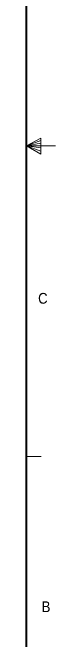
# Model space of a CAD drawing. Header units: inches. Extents: x 0 to 21.8, y -7.8 to 16.9.
# Drawn here: x 21.52 to 21.77, y 4.22 to 9.7 of the extents above; entities that cross this region are included whole.
import ezdxf

# ---------------------------------------------------------------- set-up
doc = ezdxf.new("R2010")
doc.units = ezdxf.units.IN
doc.header["$MEASUREMENT"] = 0
doc.linetypes.add('SLD-Solid', pattern=[0])
doc.layers.add('BORDER', color=161, linetype='SLD-Solid')
doc.styles.add('SLDTEXTSTYLE0', font='GOTHIC.TTF', dxfattribs={"width": 0.913})

msp = doc.modelspace()

# ---------------------------------------------------------------- linework, layer by layer
at = {"color": 7, "linetype": 'SLD-Solid', "lineweight": 0}
for p, q in [((21.5229, 8.5356), (21.6469, 8.6011)), ((21.6469, 8.6011), (21.6469, 8.4623)), ((21.6469, 8.5827), (21.5229, 8.5356)), ((21.6469, 8.5587), (21.5229, 8.5356)), ((21.6469, 8.5164), (21.5229, 8.5356)), ((21.6469, 8.4896), (21.5229, 8.5356)), ((21.6469, 8.4623), (21.5229, 8.5356)), ((21.5229, 8.5356), (21.7729, 8.5356)), ((21.5229, 5.8276), (21.6479, 5.8276))]:
    msp.add_line(p, q, dxfattribs=at)
at = {"layer": 'BORDER', "lineweight": 40}
msp.add_line((21.5229, 0.4106), (21.5229, 16.6606), dxfattribs=at)

# ---------------------------------------------------------------- texts
at = {"layer": 'BORDER', "color": 7, "char_height": 0.0937, "attachment_point": 1, "style": 'SLDTEXTSTYLE0'}
for s, insert in [('C', (21.6227, 7.2526)), ('B', (21.6534, 4.5647))]:
    msp.add_mtext(s, dxfattribs=dict(at, insert=insert))

doc.saveas('drawing.dxf')
